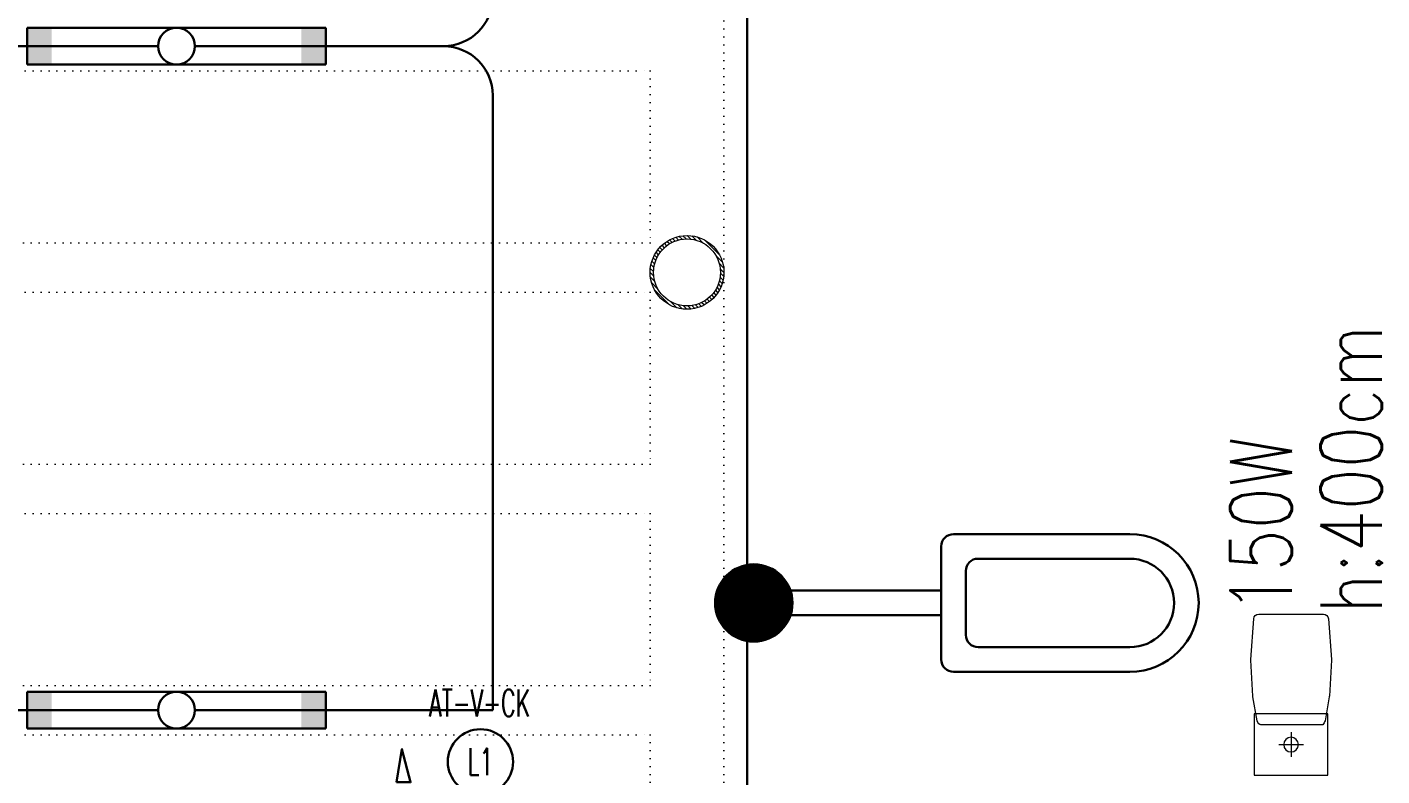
# Model space of a CAD drawing. Extents: x -2012 to 34975, y -1043 to 8321.
# Drawn here: x 31298 to 31849, y 863 to 1167 of the extents above; entities that cross this region are included whole.
import ezdxf
from ezdxf.enums import TextEntityAlignment as Align
from ezdxf.xclip import XClip

# ---------------------------------------------------------------- set-up
doc = ezdxf.new("R2010")
doc.units = 0
doc.header["$LTSCALE"] = 25
doc.header["$XCLIPFRAME"] = 0
doc.linetypes.add('DOT2', pattern=[0.125, 0, -0.125])
doc.layers.get('0').update_dxf_attribs({"color": 9, "lineweight": 9})
for name, color, linetype, lineweight in [('04', 9, 'Continuous', 9), ('06C', 9, 'Continuous', 9), ('10', 9, 'Continuous', 9), ('20', 9, 'DOT2', 9), ('35H', 9, 'Continuous', 9), ('E-2x36 W SIVAÜSTÜ FLUORESAN ARMATÜR (ETANŞ)', 7, 'Continuous', 30), ('E-KABLO', 7, 'Continuous', 30), ('E-LİNYE', 7, 'Continuous', 30), ('E-SOKAK AYDINLATMA ARMATÜRÜ', 7, 'Continuous', 30), ('E-YAZI', 7, 'Continuous', 30), ('E-YUKARI ÇIKAN HAT', 7, 'Continuous', 30)]:
    doc.layers.add(name, color=color, linetype=linetype, lineweight=lineweight)
doc.styles.add('E-YAZI', font='txttw.shx')

# ---------------------------------------------------------------- blocks, each defined once
blk = doc.blocks.new('p-araba-polo')
blk.add_line((1.2434, -0.7769), (1.8845, -1.6687))
blk.add_arc((1.2434, -0.7769), 1.0984, 305.7081, 359.024)
blk = doc.blocks.new('p-kolon celik')
at = {"layer": '35H'}
h = blk.add_hatch(dxfattribs=at)
h.set_pattern_fill('ANSI31', color=256, scale=10)
h.set_pattern_definition([(45, (-10, -10), (-0.883883, 0.883883), [])])
edge = h.paths.add_edge_path()
edge.add_arc((0, 0), 15, 0, 360)
edge = h.paths.add_edge_path(flags=17)
edge.add_arc((0, 0), 13.6, 0, 360)
at = {"layer": '10'}
for radius in [15, 13.6]:
    blk.add_circle((0, 0), radius, dxfattribs=at)
blk = doc.blocks.new('ARKTOS')
for p, q in [((-3, 0), (-13, 0)), ((-8, -5), (-8, 5))]:
    blk.add_line(p, q)
blk.add_lwpolyline([(-20.5, 15), (4.5, 15), (4.5, -15), (-20.5, -15)], close=True)
at = {"linetype": 'ByBlock'}
for points in [[(0, -11.83, 0.363965), (1.65, -13.8), (11.44, -15.53, 0.029047), (11.67, -15.56), (26.26, -16.41, 0.033251), (26.53, -16.41), (43.16, -15.17, 0.392539), (45.01, -13.17), (45.01, 13.17, 0.392539), (43.16, 15.17), (26.53, 16.41, 0.033251), (26.26, 16.41), (11.67, 15.56, 0.029047), (11.44, 15.53), (1.65, 13.8, 0.047994), (0, 12.97), (0, -11.83)], [(0, -11.83, 0.229142), (0.76, -13.4, 0.044394)]]:
    blk.add_lwpolyline(points, format="xyb", dxfattribs=at)
blk.add_circle((-8, 0), 3)
blk = doc.blocks.new('p-vw-catiaydinlatmaelemanlari')
at = {"layer": '06C', "color": 0, "linetype": 'ByBlock', "xscale": -1, "rotation": 270}
blk.add_blockref('ARKTOS', (31879.39, 868.5), dxfattribs=at)
blk = doc.blocks.new('catikatirevizepergole-krt')
for points in [[(0, 0), (-830, 0), (-830, 1638), (0, 1638)], [(-30, 360), (-30, 290), (-800, 290), (-800, 360)], [(-30, 270), (-30, 200), (-800, 200), (-800, 270)], [(-30, 180), (-30, 110), (-800, 110), (-800, 180)], [(-30, 90), (-30, 0), (-800, 0), (-800, 90)]]:
    blk.add_lwpolyline(points, close=True)
blk = doc.blocks.new('SOKAK AYDINLATMA ARMATÜRÜ')
at = {"layer": 'E-SOKAK AYDINLATMA ARMATÜRÜ', "color": 4}
for p, q in [((-28, 81.18), (-28, 152.84)), ((-18, 91.18), (-18, 152.84)), ((18, 152.84), (18, 91.18)), ((28, 152.84), (28, 81.18)), ((-13, 86.18), (13, 86.18)), ((-23, 76.18), (23, 76.18)), ((-5, 0), (-5, 76.18)), ((5, 0), (5, 76.18))]:
    blk.add_line(p, q, dxfattribs=at)
at = {"layer": 'E-SOKAK AYDINLATMA ARMATÜRÜ', "color": 4, "const_width": 15.72}
blk.add_lwpolyline([(0, -7.86, 1), (0, 7.86, 1)], format="xyb", close=True, dxfattribs=at)
at = {"layer": 'E-SOKAK AYDINLATMA ARMATÜRÜ', "color": 4}
blk.add_circle((0, 0), 15.72, dxfattribs=at)
for centre, radius, start, end in [((0, 152.84), 28, 0, 180), ((0, 152.84), 18, 0, 180), ((-13, 91.18), 5, 180, 270), ((13, 91.18), 5, 270, 0), ((-23, 81.18), 5, 180, 270), ((23, 81.18), 5, 270, 0)]:
    blk.add_arc(centre, radius, start, end, dxfattribs=at)
blk = doc.blocks.new('1 50 2x36 W SIVAÜSTÜ FLUORESAN ARMATÜR (ETANŞ)')
at = {"layer": 'E-2x36 W SIVAÜSTÜ FLUORESAN ARMATÜR (ETANŞ)', "color": 4}
for p, q in [((-60.75, 7.5), (60.75, 7.5)), ((-60.75, 7.5), (-60.75, -7.5)), ((60.75, 7.5), (60.75, -7.5)), ((-7.5, 0), (-60.75, 0)), ((7.5, 0), (60.75, 0)), ((-60.75, -7.5), (60.75, -7.5))]:
    blk.add_line(p, q, dxfattribs=at)
blk.add_circle((0, 0), 7.5, dxfattribs=at)
for points in [[(-50.75, 7.5), (-50.75, -7.5), (-60.75, 7.5), (-60.75, -7.5)], [(50.75, 7.5), (50.75, -7.5), (60.75, 7.5), (60.75, -7.5)]]:
    blk.add_solid(points, dxfattribs=at)

msp = doc.modelspace()

# ---------------------------------------------------------------- linework, layer by layer
at = {"layer": 'E-KABLO', "color": 6}
for p, q in [((31298.1, 1159.5), (31034.6, 1159.5)), ((31419.6, 1159.5), (31467.37, 1159.5)), ((31487.37, 1139.5), (31487.37, 889.5)), ((31298.1, 889.5), (31034.6, 889.5)), ((31419.6, 889.5), (31487.37, 889.5))]:
    msp.add_line(p, q, dxfattribs=at)
msp.add_lwpolyline([(31628.63, 811.56), (31590.78, 811.56), (31590.78, 2100.01)], dxfattribs=at)
for centre, start, end in [((31467.37, 1179.5), 270, 0), ((31467.37, 1139.5), 0, 90)]:
    msp.add_arc(centre, 20, start, end, dxfattribs=at)
at = {"layer": 'E-LİNYE', "color": 7, "linetype": 'Continuous'}
msp.add_circle((31482.38, 868.5), 13.26, dxfattribs=at)
at = {"layer": 'E-YUKARI ÇIKAN HAT', "color": 3, "linetype": 'Continuous'}
msp.add_lwpolyline([(31448.24, 860.15), (31450.49, 873.65), (31454, 860.15), (31448.24, 860.15)], dxfattribs=at)

# ---------------------------------------------------------------- block references
msp.add_blockref('p-vw-catiaydinlatmaelemanlari', (-67.49, 15))
at = {"rotation": 90}
msp.add_blockref('p-kolon celik', (31566.35, 1067.5), dxfattribs=at)
at = {"layer": '04'}
ref = msp.add_blockref('p-araba-polo', (31694.08, 1287.69), dxfattribs=dict(at, xscale=-100, yscale=100, zscale=100))
XClip(ref).set_block_clipping_path([(-0.0924763951, -0.9835002962), (4.0650970395, 0.9845199444)])
at = {"layer": '20'}
msp.add_blockref('catikatirevizepergole-krt', (31581.35, 789.5), dxfattribs=at)
at = {"layer": 'E-2x36 W SIVAÜSTÜ FLUORESAN ARMATÜR (ETANŞ)', "color": 6}
for p in [(31358.85, 1159.5), (31358.85, 889.5)]:
    msp.add_blockref('1 50 2x36 W SIVAÜSTÜ FLUORESAN ARMATÜR (ETANŞ)', p, dxfattribs=at)
at = {"layer": 'E-KABLO', "color": 6, "rotation": 269.9999999999999}
msp.add_blockref('SOKAK AYDINLATMA ARMATÜRÜ', (31593.5, 933.08), dxfattribs=at)

# ---------------------------------------------------------------- texts
at = {"layer": 'E-LİNYE', "color": 3, "linetype": 'Continuous', "style": 'E-YAZI', "width": 0.6}
for s, p in [('AT-V-CK', (31482.08, 892.44)), ('L1', (31482.38, 868.5))]:
    msp.add_text(s, height=10.938, dxfattribs=at).set_placement(p, align=Align.MIDDLE_CENTER)
at = {"layer": 'E-YAZI', "color": 3, "style": 'E-YAZI', "width": 0.8}
for s, p in [('h:400cm', (31848.82, 928.76)), ('150W', (31812.18, 928.76))]:
    msp.add_text(s, height=25, rotation=90, dxfattribs=at).set_placement(p)

doc.saveas('drawing.dxf')
